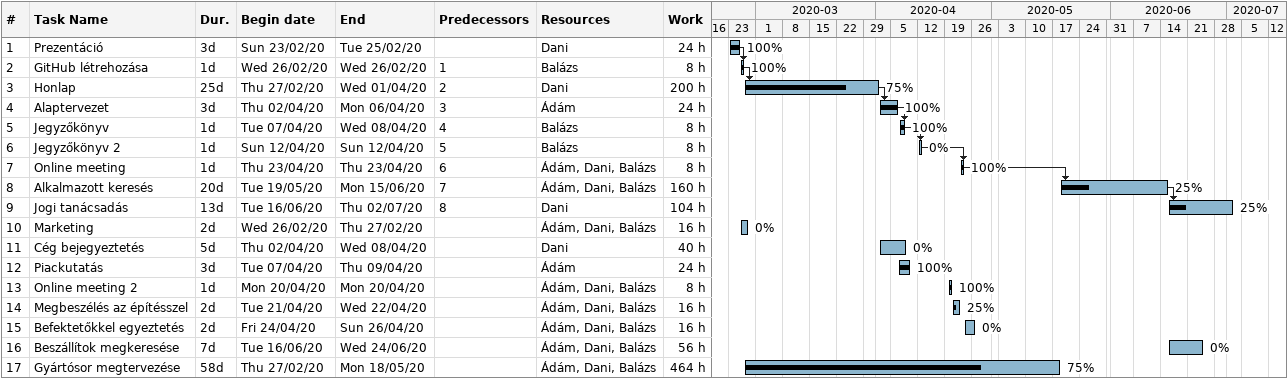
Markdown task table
| ID | Task | Duration | Start | Finish | Predecessors | Resources | % complete | Work (h) |
|---|---|---|---|---|---|---|---|---|
| 1 | Prezentáció | 3d | 2020-02-23 | 2020-02-25 |  | Dani | 100 | 24 |
| 2 | GitHub létrehozása | 1d | 2020-02-26 | 2020-02-26 | 1 | Balázs | 100 | 8 |
| 3 | Honlap | 25d | 2020-02-27 | 2020-04-01 | 2 | Dani | 75 | 200 |
| 4 | Alaptervezet | 3d | 2020-04-02 | 2020-04-06 | 3 | Ádám | 100 | 24 |
| 5 | Jegyzőkönyv | 1d | 2020-04-07 | 2020-04-08 | 4 | Balázs | 100 | 8 |
| 6 | Jegyzőkönyv 2 | 1d | 2020-04-12 | 2020-04-12 | 5 | Balázs | 0 | 8 |
| 7 | Online meeting | 1d | 2020-04-23 | 2020-04-23 | 6 | Ádám, Dani, Balázs | 100 | 8 |
| 8 | Alkalmazott keresés | 20d | 2020-05-19 | 2020-06-15 | 7 | Ádám, Dani, Balázs | 25 | 160 |
| 9 | Jogi tanácsadás | 13d | 2020-06-16 | 2020-07-02 | 8 | Dani | 25 | 104 |
| 10 | Marketing | 2d | 2020-02-26 | 2020-02-27 |  | Ádám, Dani, Balázs | 0 | 16 |
| 11 | Cég bejegyeztetés | 5d | 2020-04-02 | 2020-04-08 |  | Dani | 0 | 40 |
| 12 | Piackutatás | 3d | 2020-04-07 | 2020-04-09 |  | Ádám | 100 | 24 |
| 13 | Online meeting 2 | 1d | 2020-04-20 | 2020-04-20 |  | Ádám, Dani, Balázs | 100 | 8 |
| 14 | Megbeszélés az építésszel | 2d | 2020-04-21 | 2020-04-22 |  | Ádám, Dani, Balázs | 25 | 16 |
| 15 | Befektetőkkel egyeztetés | 2d | 2020-04-24 | 2020-04-26 |  | Ádám, Dani, Balázs | 0 | 16 |
| 16 | Beszállítok megkeresése | 7d | 2020-06-16 | 2020-06-24 |  | Ádám, Dani, Balázs | 0 | 56 |
| 17 | Gyártósor megtervezése | 58d | 2020-02-27 | 2020-05-18 |  | Ádám, Dani, Balázs | 75 | 464 |
